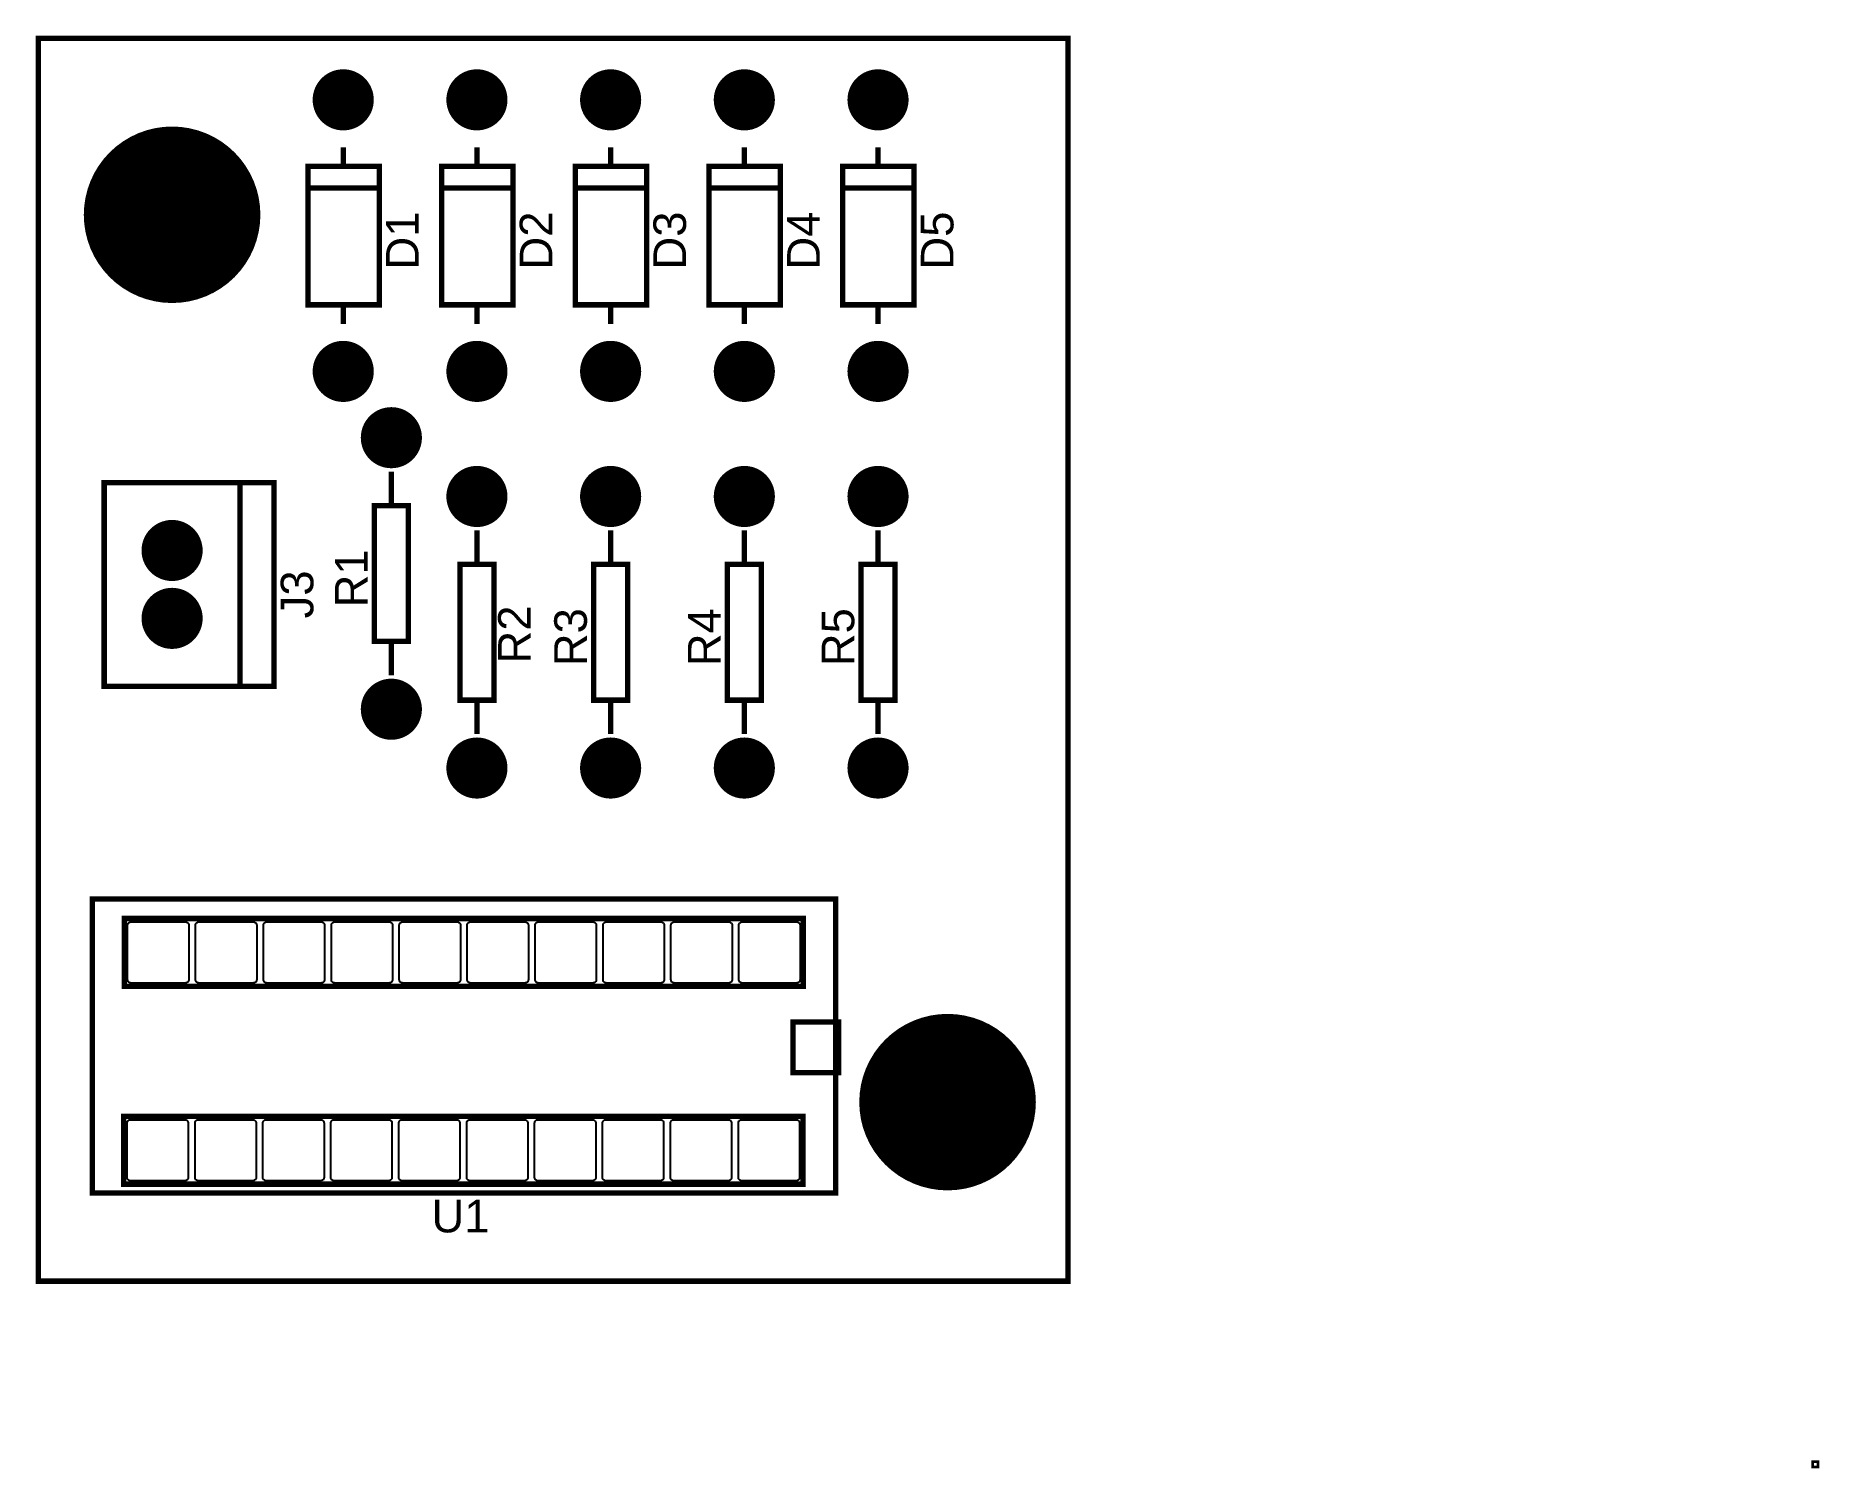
# Model space of a CAD drawing. Header units: inches. Extents: x -1.31 to 1.31, y -1.06 to 1.06.
import ezdxf

# ---------------------------------------------------------------- set-up
doc = ezdxf.new("R2010")
doc.units = ezdxf.units.IN
doc.layers.get('0').update_dxf_attribs({"linetype": 'CONTINUOUS'})

# ---------------------------------------------------------------- blocks, each defined once
blk = doc.blocks.new('EPAD')
at = {"const_width": 0.5}
blk.add_lwpolyline([(-0.25, 0, 1), (0.25, 0, 1)], format="xyb", close=True, dxfattribs=at)

msp = doc.modelspace()

# ---------------------------------------------------------------- linework, layer by layer
at = {"const_width": 0.008}
for points in [[(-1.309055, -0.779528), (0.206693, -0.779528), (0.206693, 1.051181), (-1.309055, 1.051181), (-1.309055, -0.779528)], [(-1.309055, -0.779528), (0.206693, -0.779528), (0.206693, 1.051181), (-1.309055, 1.051181), (-1.309055, -0.779528)], [(-0.860236, 0.89063), (-0.860236, 0.86263)], [(-0.860236, 0.89063), (-0.860236, 0.86263)], [(-0.663386, 0.89063), (-0.663386, 0.86263)], [(-0.663386, 0.89063), (-0.663386, 0.86263)], [(-0.466535, 0.89063), (-0.466535, 0.86263)], [(-0.466535, 0.89063), (-0.466535, 0.86263)], [(-0.269685, 0.89063), (-0.269685, 0.86263)], [(-0.269685, 0.89063), (-0.269685, 0.86263)], [(-0.072835, 0.89063), (-0.072835, 0.86263)], [(-0.072835, 0.89063), (-0.072835, 0.86263)], [(-0.912236, 0.65863), (-0.807236, 0.65863), (-0.807236, 0.86263), (-0.912236, 0.86263), (-0.912236, 0.65863)], [(-0.912236, 0.65863), (-0.807236, 0.65863), (-0.807236, 0.86263), (-0.912236, 0.86263), (-0.912236, 0.65863)], [(-0.715386, 0.65863), (-0.610386, 0.65863), (-0.610386, 0.86263), (-0.715386, 0.86263), (-0.715386, 0.65863)], [(-0.715386, 0.65863), (-0.610386, 0.65863), (-0.610386, 0.86263), (-0.715386, 0.86263), (-0.715386, 0.65863)], [(-0.518535, 0.65863), (-0.413535, 0.65863), (-0.413535, 0.86263), (-0.518535, 0.86263), (-0.518535, 0.65863)], [(-0.518535, 0.65863), (-0.413535, 0.65863), (-0.413535, 0.86263), (-0.518535, 0.86263), (-0.518535, 0.65863)], [(-0.321685, 0.65863), (-0.216685, 0.65863), (-0.216685, 0.86263), (-0.321685, 0.86263), (-0.321685, 0.65863)], [(-0.321685, 0.65863), (-0.216685, 0.65863), (-0.216685, 0.86263), (-0.321685, 0.86263), (-0.321685, 0.65863)], [(-0.124835, 0.65863), (-0.019835, 0.65863), (-0.019835, 0.86263), (-0.124835, 0.86263), (-0.124835, 0.65863)], [(-0.124835, 0.65863), (-0.019835, 0.65863), (-0.019835, 0.86263), (-0.124835, 0.86263), (-0.124835, 0.65863)], [(-0.808236, 0.83063), (-0.911236, 0.83063)], [(-0.808236, 0.83063), (-0.911236, 0.83063)], [(-0.611386, 0.83063), (-0.714386, 0.83063)], [(-0.611386, 0.83063), (-0.714386, 0.83063)], [(-0.414535, 0.83063), (-0.517535, 0.83063)], [(-0.414535, 0.83063), (-0.517535, 0.83063)], [(-0.217685, 0.83063), (-0.320685, 0.83063)], [(-0.217685, 0.83063), (-0.320685, 0.83063)], [(-0.020835, 0.83063), (-0.123835, 0.83063)], [(-0.020835, 0.83063), (-0.123835, 0.83063)], [(-0.860236, 0.65863), (-0.860236, 0.63063)], [(-0.860236, 0.65863), (-0.860236, 0.63063)], [(-0.663386, 0.65863), (-0.663386, 0.63063)], [(-0.663386, 0.65863), (-0.663386, 0.63063)], [(-0.466535, 0.65863), (-0.466535, 0.63063)], [(-0.466535, 0.65863), (-0.466535, 0.63063)], [(-0.269685, 0.65863), (-0.269685, 0.63063)], [(-0.269685, 0.65863), (-0.269685, 0.63063)], [(-0.072835, 0.65863), (-0.072835, 0.63063)], [(-0.072835, 0.65863), (-0.072835, 0.63063)], [(-1.212205, 0.09685), (-0.962205, 0.09685), (-0.962205, 0.39685), (-1.212205, 0.39685), (-1.212205, 0.09685)], [(-1.212205, 0.09685), (-0.962205, 0.09685), (-0.962205, 0.39685), (-1.212205, 0.39685), (-1.212205, 0.09685)], [(-1.012205, 0.39685), (-1.012205, 0.09685)], [(-1.012205, 0.39685), (-1.012205, 0.09685)], [(-0.78937, 0.362992), (-0.78937, 0.412992)], [(-0.78937, 0.362992), (-0.78937, 0.412992)], [(-0.81437, 0.162992), (-0.76437, 0.162992), (-0.76437, 0.362992), (-0.81437, 0.362992), (-0.81437, 0.162992)], [(-0.81437, 0.162992), (-0.76437, 0.162992), (-0.76437, 0.362992), (-0.81437, 0.362992), (-0.81437, 0.162992)], [(-0.663386, 0.276378), (-0.663386, 0.326378)], [(-0.663386, 0.276378), (-0.663386, 0.326378)], [(-0.466535, 0.276378), (-0.466535, 0.326378)], [(-0.466535, 0.276378), (-0.466535, 0.326378)], [(-0.269685, 0.276378), (-0.269685, 0.326378)], [(-0.269685, 0.276378), (-0.269685, 0.326378)], [(-0.072835, 0.276378), (-0.072835, 0.326378)], [(-0.072835, 0.276378), (-0.072835, 0.326378)], [(-0.688386, 0.076378), (-0.638386, 0.076378), (-0.638386, 0.276378), (-0.688386, 0.276378), (-0.688386, 0.076378)], [(-0.688386, 0.076378), (-0.638386, 0.076378), (-0.638386, 0.276378), (-0.688386, 0.276378), (-0.688386, 0.076378)], [(-0.491535, 0.076378), (-0.441535, 0.076378), (-0.441535, 0.276378), (-0.491535, 0.276378), (-0.491535, 0.076378)], [(-0.491535, 0.076378), (-0.441535, 0.076378), (-0.441535, 0.276378), (-0.491535, 0.276378), (-0.491535, 0.076378)], [(-0.294685, 0.076378), (-0.244685, 0.076378), (-0.244685, 0.276378), (-0.294685, 0.276378), (-0.294685, 0.076378)], [(-0.294685, 0.076378), (-0.244685, 0.076378), (-0.244685, 0.276378), (-0.294685, 0.276378), (-0.294685, 0.076378)], [(-0.097835, 0.076378), (-0.047835, 0.076378), (-0.047835, 0.276378), (-0.097835, 0.276378), (-0.097835, 0.076378)], [(-0.097835, 0.076378), (-0.047835, 0.076378), (-0.047835, 0.276378), (-0.097835, 0.276378), (-0.097835, 0.076378)], [(-0.78937, 0.112992), (-0.78937, 0.162992)], [(-0.78937, 0.112992), (-0.78937, 0.162992)], [(-0.663386, 0.026378), (-0.663386, 0.076378)], [(-0.663386, 0.026378), (-0.663386, 0.076378)], [(-0.466535, 0.026378), (-0.466535, 0.076378)], [(-0.466535, 0.026378), (-0.466535, 0.076378)], [(-0.269685, 0.026378), (-0.269685, 0.076378)], [(-0.269685, 0.026378), (-0.269685, 0.076378)], [(-0.072835, 0.026378), (-0.072835, 0.076378)], [(-0.072835, 0.026378), (-0.072835, 0.076378)], [(-1.229528, -0.649606), (-0.135039, -0.649606), (-0.135039, -0.216535), (-1.229528, -0.216535), (-1.229528, -0.649606)], [(-1.229528, -0.649606), (-0.135039, -0.649606), (-0.135039, -0.216535), (-1.229528, -0.216535), (-1.229528, -0.649606)], [(-1.182677, -0.345276), (-0.182677, -0.345276), (-0.182677, -0.245276), (-1.182677, -0.245276), (-1.182677, -0.345276)], [(-1.182677, -0.345276), (-0.182677, -0.345276), (-0.182677, -0.245276), (-1.182677, -0.245276), (-1.182677, -0.345276)], [(-0.198031, -0.472441), (-0.131102, -0.472441), (-0.131102, -0.397638), (-0.198031, -0.397638), (-0.198031, -0.472441)], [(-0.198031, -0.472441), (-0.131102, -0.472441), (-0.131102, -0.397638), (-0.198031, -0.397638), (-0.198031, -0.472441)], [(-1.183465, -0.636614), (-0.183465, -0.636614), (-0.183465, -0.536614), (-1.183465, -0.536614), (-1.183465, -0.636614)], [(-1.183465, -0.636614), (-0.183465, -0.636614), (-0.183465, -0.536614), (-1.183465, -0.536614), (-1.183465, -0.636614)], [(1.305118, -1.051181), (1.309055, -1.051181), (1.309055, -1.047244), (1.305118, -1.047244), (1.305118, -1.051181)], [(1.305118, -1.051181), (1.309055, -1.051181), (1.309055, -1.047244), (1.305118, -1.047244), (1.305118, -1.051181)]]:
    msp.add_lwpolyline(points, dxfattribs=at)
for points in [[(-1.092677, -0.340276), (-1.172677, -0.340276), (-1.1737, -0.340176), (-1.174645, -0.33989), (-1.175495, -0.339435), (-1.176232, -0.33883), (-1.176837, -0.338093), (-1.177291, -0.337243), (-1.177578, -0.336298), (-1.177677, -0.335276), (-1.177677, -0.255276), (-1.177578, -0.254253), (-1.177291, -0.253308), (-1.176837, -0.252458), (-1.176232, -0.251721), (-1.175495, -0.251116), (-1.174645, -0.250661), (-1.1737, -0.250375), (-1.172677, -0.250276), (-1.092677, -0.250276), (-1.091655, -0.250375), (-1.090709, -0.250661), (-1.089859, -0.251116), (-1.089122, -0.251721), (-1.088518, -0.252458), (-1.088063, -0.253308), (-1.087777, -0.254253), (-1.087677, -0.255276), (-1.087677, -0.335276), (-1.087777, -0.336298), (-1.088063, -0.337243), (-1.088518, -0.338093), (-1.089122, -0.33883), (-1.089859, -0.339435), (-1.090709, -0.33989), (-1.091655, -0.340176), (-1.092677, -0.340276)], [(-0.992677, -0.340276), (-1.072677, -0.340276), (-1.0737, -0.340176), (-1.074645, -0.33989), (-1.075495, -0.339435), (-1.076232, -0.33883), (-1.076837, -0.338093), (-1.077291, -0.337243), (-1.077578, -0.336298), (-1.077677, -0.335276), (-1.077677, -0.255276), (-1.077578, -0.254253), (-1.077291, -0.253308), (-1.076837, -0.252458), (-1.076232, -0.251721), (-1.075495, -0.251116), (-1.074645, -0.250661), (-1.0737, -0.250375), (-1.072677, -0.250276), (-0.992677, -0.250276), (-0.991655, -0.250375), (-0.990709, -0.250661), (-0.989859, -0.251116), (-0.989122, -0.251721), (-0.988518, -0.252458), (-0.988063, -0.253308), (-0.987777, -0.254253), (-0.987677, -0.255276), (-0.987677, -0.335276), (-0.987777, -0.336298), (-0.988063, -0.337243), (-0.988518, -0.338093), (-0.989122, -0.33883), (-0.989859, -0.339435), (-0.990709, -0.33989), (-0.991655, -0.340176), (-0.992677, -0.340276)], [(-0.892677, -0.340276), (-0.972677, -0.340276), (-0.9737, -0.340176), (-0.974645, -0.33989), (-0.975495, -0.339435), (-0.976232, -0.33883), (-0.976837, -0.338093), (-0.977291, -0.337243), (-0.977578, -0.336298), (-0.977677, -0.335276), (-0.977677, -0.255276), (-0.977578, -0.254253), (-0.977291, -0.253308), (-0.976837, -0.252458), (-0.976232, -0.251721), (-0.975495, -0.251116), (-0.974645, -0.250661), (-0.9737, -0.250375), (-0.972677, -0.250276), (-0.892677, -0.250276), (-0.891655, -0.250375), (-0.890709, -0.250661), (-0.889859, -0.251116), (-0.889122, -0.251721), (-0.888518, -0.252458), (-0.888063, -0.253308), (-0.887777, -0.254253), (-0.887677, -0.255276), (-0.887677, -0.335276), (-0.887777, -0.336298), (-0.888063, -0.337243), (-0.888518, -0.338093), (-0.889122, -0.33883), (-0.889859, -0.339435), (-0.890709, -0.33989), (-0.891655, -0.340176), (-0.892677, -0.340276)], [(-0.792677, -0.340276), (-0.872677, -0.340276), (-0.8737, -0.340176), (-0.874645, -0.33989), (-0.875495, -0.339435), (-0.876232, -0.33883), (-0.876837, -0.338093), (-0.877291, -0.337243), (-0.877578, -0.336298), (-0.877677, -0.335276), (-0.877677, -0.255276), (-0.877578, -0.254253), (-0.877291, -0.253308), (-0.876837, -0.252458), (-0.876232, -0.251721), (-0.875495, -0.251116), (-0.874645, -0.250661), (-0.8737, -0.250375), (-0.872677, -0.250276), (-0.792677, -0.250276), (-0.791655, -0.250375), (-0.790709, -0.250661), (-0.789859, -0.251116), (-0.789122, -0.251721), (-0.788518, -0.252458), (-0.788063, -0.253308), (-0.787777, -0.254253), (-0.787677, -0.255276), (-0.787677, -0.335276), (-0.787777, -0.336298), (-0.788063, -0.337243), (-0.788518, -0.338093), (-0.789122, -0.33883), (-0.789859, -0.339435), (-0.790709, -0.33989), (-0.791655, -0.340176), (-0.792677, -0.340276)], [(-0.692677, -0.340276), (-0.772677, -0.340276), (-0.7737, -0.340176), (-0.774645, -0.33989), (-0.775495, -0.339435), (-0.776232, -0.33883), (-0.776837, -0.338093), (-0.777291, -0.337243), (-0.777578, -0.336298), (-0.777677, -0.335276), (-0.777677, -0.255276), (-0.777578, -0.254253), (-0.777291, -0.253308), (-0.776837, -0.252458), (-0.776232, -0.251721), (-0.775495, -0.251116), (-0.774645, -0.250661), (-0.7737, -0.250375), (-0.772677, -0.250276), (-0.692677, -0.250276), (-0.691655, -0.250375), (-0.690709, -0.250661), (-0.689859, -0.251116), (-0.689122, -0.251721), (-0.688518, -0.252458), (-0.688063, -0.253308), (-0.687777, -0.254253), (-0.687677, -0.255276), (-0.687677, -0.335276), (-0.687777, -0.336298), (-0.688063, -0.337243), (-0.688518, -0.338093), (-0.689122, -0.33883), (-0.689859, -0.339435), (-0.690709, -0.33989), (-0.691655, -0.340176), (-0.692677, -0.340276)], [(-0.592677, -0.340276), (-0.672677, -0.340276), (-0.6737, -0.340176), (-0.674645, -0.33989), (-0.675495, -0.339435), (-0.676232, -0.33883), (-0.676837, -0.338093), (-0.677291, -0.337243), (-0.677578, -0.336298), (-0.677677, -0.335276), (-0.677677, -0.255276), (-0.677578, -0.254253), (-0.677291, -0.253308), (-0.676837, -0.252458), (-0.676232, -0.251721), (-0.675495, -0.251116), (-0.674645, -0.250661), (-0.6737, -0.250375), (-0.672677, -0.250276), (-0.592677, -0.250276), (-0.591655, -0.250375), (-0.590709, -0.250661), (-0.589859, -0.251116), (-0.589122, -0.251721), (-0.588518, -0.252458), (-0.588063, -0.253308), (-0.587777, -0.254253), (-0.587677, -0.255276), (-0.587677, -0.335276), (-0.587777, -0.336298), (-0.588063, -0.337243), (-0.588518, -0.338093), (-0.589122, -0.33883), (-0.589859, -0.339435), (-0.590709, -0.33989), (-0.591655, -0.340176), (-0.592677, -0.340276)], [(-0.492677, -0.340276), (-0.572677, -0.340276), (-0.5737, -0.340176), (-0.574645, -0.33989), (-0.575495, -0.339435), (-0.576232, -0.33883), (-0.576837, -0.338093), (-0.577291, -0.337243), (-0.577578, -0.336298), (-0.577677, -0.335276), (-0.577677, -0.255276), (-0.577578, -0.254253), (-0.577291, -0.253308), (-0.576837, -0.252458), (-0.576232, -0.251721), (-0.575495, -0.251116), (-0.574645, -0.250661), (-0.5737, -0.250375), (-0.572677, -0.250276), (-0.492677, -0.250276), (-0.491655, -0.250375), (-0.490709, -0.250661), (-0.489859, -0.251116), (-0.489122, -0.251721), (-0.488518, -0.252458), (-0.488063, -0.253308), (-0.487777, -0.254253), (-0.487677, -0.255276), (-0.487677, -0.335276), (-0.487777, -0.336298), (-0.488063, -0.337243), (-0.488518, -0.338093), (-0.489122, -0.33883), (-0.489859, -0.339435), (-0.490709, -0.33989), (-0.491655, -0.340176), (-0.492677, -0.340276)], [(-0.392677, -0.340276), (-0.472677, -0.340276), (-0.4737, -0.340176), (-0.474645, -0.33989), (-0.475495, -0.339435), (-0.476232, -0.33883), (-0.476837, -0.338093), (-0.477291, -0.337243), (-0.477578, -0.336298), (-0.477677, -0.335276), (-0.477677, -0.255276), (-0.477578, -0.254253), (-0.477291, -0.253308), (-0.476837, -0.252458), (-0.476232, -0.251721), (-0.475495, -0.251116), (-0.474645, -0.250661), (-0.4737, -0.250375), (-0.472677, -0.250276), (-0.392677, -0.250276), (-0.391655, -0.250375), (-0.390709, -0.250661), (-0.389859, -0.251116), (-0.389122, -0.251721), (-0.388518, -0.252458), (-0.388063, -0.253308), (-0.387777, -0.254253), (-0.387677, -0.255276), (-0.387677, -0.335276), (-0.387777, -0.336298), (-0.388063, -0.337243), (-0.388518, -0.338093), (-0.389122, -0.33883), (-0.389859, -0.339435), (-0.390709, -0.33989), (-0.391655, -0.340176), (-0.392677, -0.340276)], [(-0.292677, -0.340276), (-0.372677, -0.340276), (-0.3737, -0.340176), (-0.374645, -0.33989), (-0.375495, -0.339435), (-0.376232, -0.33883), (-0.376837, -0.338093), (-0.377291, -0.337243), (-0.377578, -0.336298), (-0.377677, -0.335276), (-0.377677, -0.255276), (-0.377578, -0.254253), (-0.377291, -0.253308), (-0.376837, -0.252458), (-0.376232, -0.251721), (-0.375495, -0.251116), (-0.374645, -0.250661), (-0.3737, -0.250375), (-0.372677, -0.250276), (-0.292677, -0.250276), (-0.291655, -0.250375), (-0.290709, -0.250661), (-0.289859, -0.251116), (-0.289122, -0.251721), (-0.288518, -0.252458), (-0.288063, -0.253308), (-0.287777, -0.254253), (-0.287677, -0.255276), (-0.287677, -0.335276), (-0.287777, -0.336298), (-0.288063, -0.337243), (-0.288518, -0.338093), (-0.289122, -0.33883), (-0.289859, -0.339435), (-0.290709, -0.33989), (-0.291655, -0.340176), (-0.292677, -0.340276)], [(-0.192677, -0.340276), (-0.272677, -0.340276), (-0.2737, -0.340176), (-0.274645, -0.33989), (-0.275495, -0.339435), (-0.276232, -0.33883), (-0.276837, -0.338093), (-0.277291, -0.337243), (-0.277578, -0.336298), (-0.277677, -0.335276), (-0.277677, -0.255276), (-0.277578, -0.254253), (-0.277291, -0.253308), (-0.276837, -0.252458), (-0.276232, -0.251721), (-0.275495, -0.251116), (-0.274645, -0.250661), (-0.2737, -0.250375), (-0.272677, -0.250276), (-0.192677, -0.250276), (-0.191655, -0.250375), (-0.190709, -0.250661), (-0.189859, -0.251116), (-0.189122, -0.251721), (-0.188518, -0.252458), (-0.188063, -0.253308), (-0.187777, -0.254253), (-0.187677, -0.255276), (-0.187677, -0.335276), (-0.187777, -0.336298), (-0.188063, -0.337243), (-0.188518, -0.338093), (-0.189122, -0.33883), (-0.189859, -0.339435), (-0.190709, -0.33989), (-0.191655, -0.340176), (-0.192677, -0.340276)], [(-1.093465, -0.631614), (-1.173465, -0.631614), (-1.174487, -0.631515), (-1.175432, -0.631228), (-1.176283, -0.630774), (-1.177019, -0.630169), (-1.177624, -0.629432), (-1.178079, -0.628582), (-1.178365, -0.627637), (-1.178465, -0.626614), (-1.178465, -0.546614), (-1.178365, -0.545592), (-1.178079, -0.544646), (-1.177624, -0.543796), (-1.177019, -0.543059), (-1.176283, -0.542455), (-1.175432, -0.542), (-1.174487, -0.541714), (-1.173465, -0.541614), (-1.093465, -0.541614), (-1.092442, -0.541714), (-1.091497, -0.542), (-1.090647, -0.542455), (-1.08991, -0.543059), (-1.089305, -0.543796), (-1.08885, -0.544646), (-1.088564, -0.545592), (-1.088465, -0.546614), (-1.088465, -0.626614), (-1.088564, -0.627637), (-1.08885, -0.628582), (-1.089305, -0.629432), (-1.08991, -0.630169), (-1.090647, -0.630774), (-1.091497, -0.631228), (-1.092442, -0.631515), (-1.093465, -0.631614)], [(-0.993465, -0.631614), (-1.073465, -0.631614), (-1.074487, -0.631515), (-1.075432, -0.631228), (-1.076283, -0.630774), (-1.077019, -0.630169), (-1.077624, -0.629432), (-1.078079, -0.628582), (-1.078365, -0.627637), (-1.078465, -0.626614), (-1.078465, -0.546614), (-1.078365, -0.545592), (-1.078079, -0.544646), (-1.077624, -0.543796), (-1.077019, -0.543059), (-1.076283, -0.542455), (-1.075432, -0.542), (-1.074487, -0.541714), (-1.073465, -0.541614), (-0.993465, -0.541614), (-0.992442, -0.541714), (-0.991497, -0.542), (-0.990646, -0.542455), (-0.98991, -0.543059), (-0.989305, -0.543796), (-0.98885, -0.544646), (-0.988564, -0.545592), (-0.988465, -0.546614), (-0.988465, -0.626614), (-0.988564, -0.627637), (-0.98885, -0.628582), (-0.989305, -0.629432), (-0.98991, -0.630169), (-0.990646, -0.630774), (-0.991497, -0.631228), (-0.992442, -0.631515), (-0.993465, -0.631614)], [(-0.893465, -0.631614), (-0.973465, -0.631614), (-0.974487, -0.631515), (-0.975432, -0.631228), (-0.976283, -0.630774), (-0.977019, -0.630169), (-0.977624, -0.629432), (-0.978079, -0.628582), (-0.978365, -0.627637), (-0.978465, -0.626614), (-0.978465, -0.546614), (-0.978365, -0.545592), (-0.978079, -0.544646), (-0.977624, -0.543796), (-0.977019, -0.543059), (-0.976283, -0.542455), (-0.975432, -0.542), (-0.974487, -0.541714), (-0.973465, -0.541614), (-0.893465, -0.541614), (-0.892442, -0.541714), (-0.891497, -0.542), (-0.890646, -0.542455), (-0.88991, -0.543059), (-0.889305, -0.543796), (-0.88885, -0.544646), (-0.888564, -0.545592), (-0.888465, -0.546614), (-0.888465, -0.626614), (-0.888564, -0.627637), (-0.88885, -0.628582), (-0.889305, -0.629432), (-0.88991, -0.630169), (-0.890646, -0.630774), (-0.891497, -0.631228), (-0.892442, -0.631515), (-0.893465, -0.631614)], [(-0.793465, -0.631614), (-0.873465, -0.631614), (-0.874487, -0.631515), (-0.875432, -0.631228), (-0.876283, -0.630774), (-0.877019, -0.630169), (-0.877624, -0.629432), (-0.878079, -0.628582), (-0.878365, -0.627637), (-0.878465, -0.626614), (-0.878465, -0.546614), (-0.878365, -0.545592), (-0.878079, -0.544646), (-0.877624, -0.543796), (-0.877019, -0.543059), (-0.876283, -0.542455), (-0.875432, -0.542), (-0.874487, -0.541714), (-0.873465, -0.541614), (-0.793465, -0.541614), (-0.792442, -0.541714), (-0.791497, -0.542), (-0.790646, -0.542455), (-0.78991, -0.543059), (-0.789305, -0.543796), (-0.78885, -0.544646), (-0.788564, -0.545592), (-0.788465, -0.546614), (-0.788465, -0.626614), (-0.788564, -0.627637), (-0.78885, -0.628582), (-0.789305, -0.629432), (-0.78991, -0.630169), (-0.790646, -0.630774), (-0.791497, -0.631228), (-0.792442, -0.631515), (-0.793465, -0.631614)], [(-0.693465, -0.631614), (-0.773465, -0.631614), (-0.774487, -0.631515), (-0.775432, -0.631228), (-0.776283, -0.630774), (-0.777019, -0.630169), (-0.777624, -0.629432), (-0.778079, -0.628582), (-0.778365, -0.627637), (-0.778465, -0.626614), (-0.778465, -0.546614), (-0.778365, -0.545592), (-0.778079, -0.544646), (-0.777624, -0.543796), (-0.777019, -0.543059), (-0.776283, -0.542455), (-0.775432, -0.542), (-0.774487, -0.541714), (-0.773465, -0.541614), (-0.693465, -0.541614), (-0.692442, -0.541714), (-0.691497, -0.542), (-0.690646, -0.542455), (-0.68991, -0.543059), (-0.689305, -0.543796), (-0.68885, -0.544646), (-0.688564, -0.545592), (-0.688465, -0.546614), (-0.688465, -0.626614), (-0.688564, -0.627637), (-0.68885, -0.628582), (-0.689305, -0.629432), (-0.68991, -0.630169), (-0.690646, -0.630774), (-0.691497, -0.631228), (-0.692442, -0.631515), (-0.693465, -0.631614)], [(-0.593465, -0.631614), (-0.673465, -0.631614), (-0.674487, -0.631515), (-0.675432, -0.631228), (-0.676283, -0.630774), (-0.677019, -0.630169), (-0.677624, -0.629432), (-0.678079, -0.628582), (-0.678365, -0.627637), (-0.678465, -0.626614), (-0.678465, -0.546614), (-0.678365, -0.545592), (-0.678079, -0.544646), (-0.677624, -0.543796), (-0.677019, -0.543059), (-0.676283, -0.542455), (-0.675432, -0.542), (-0.674487, -0.541714), (-0.673465, -0.541614), (-0.593465, -0.541614), (-0.592442, -0.541714), (-0.591497, -0.542), (-0.590646, -0.542455), (-0.58991, -0.543059), (-0.589305, -0.543796), (-0.58885, -0.544646), (-0.588564, -0.545592), (-0.588465, -0.546614), (-0.588465, -0.626614), (-0.588564, -0.627637), (-0.58885, -0.628582), (-0.589305, -0.629432), (-0.58991, -0.630169), (-0.590646, -0.630774), (-0.591497, -0.631228), (-0.592442, -0.631515), (-0.593465, -0.631614)], [(-0.493465, -0.631614), (-0.573465, -0.631614), (-0.574487, -0.631515), (-0.575432, -0.631228), (-0.576283, -0.630774), (-0.577019, -0.630169), (-0.577624, -0.629432), (-0.578079, -0.628582), (-0.578365, -0.627637), (-0.578465, -0.626614), (-0.578465, -0.546614), (-0.578365, -0.545592), (-0.578079, -0.544646), (-0.577624, -0.543796), (-0.577019, -0.543059), (-0.576283, -0.542455), (-0.575432, -0.542), (-0.574487, -0.541714), (-0.573465, -0.541614), (-0.493465, -0.541614), (-0.492442, -0.541714), (-0.491497, -0.542), (-0.490646, -0.542455), (-0.48991, -0.543059), (-0.489305, -0.543796), (-0.48885, -0.544646), (-0.488564, -0.545592), (-0.488465, -0.546614), (-0.488465, -0.626614), (-0.488564, -0.627637), (-0.48885, -0.628582), (-0.489305, -0.629432), (-0.48991, -0.630169), (-0.490646, -0.630774), (-0.491497, -0.631228), (-0.492442, -0.631515), (-0.493465, -0.631614)], [(-0.393465, -0.631614), (-0.473465, -0.631614), (-0.474487, -0.631515), (-0.475432, -0.631228), (-0.476283, -0.630774), (-0.477019, -0.630169), (-0.477624, -0.629432), (-0.478079, -0.628582), (-0.478365, -0.627637), (-0.478465, -0.626614), (-0.478465, -0.546614), (-0.478365, -0.545592), (-0.478079, -0.544646), (-0.477624, -0.543796), (-0.477019, -0.543059), (-0.476283, -0.542455), (-0.475432, -0.542), (-0.474487, -0.541714), (-0.473465, -0.541614), (-0.393465, -0.541614), (-0.392442, -0.541714), (-0.391497, -0.542), (-0.390646, -0.542455), (-0.38991, -0.543059), (-0.389305, -0.543796), (-0.38885, -0.544646), (-0.388564, -0.545592), (-0.388465, -0.546614), (-0.388465, -0.626614), (-0.388564, -0.627637), (-0.38885, -0.628582), (-0.389305, -0.629432), (-0.38991, -0.630169), (-0.390646, -0.630774), (-0.391497, -0.631228), (-0.392442, -0.631515), (-0.393465, -0.631614)], [(-0.293465, -0.631614), (-0.373465, -0.631614), (-0.374487, -0.631515), (-0.375432, -0.631228), (-0.376283, -0.630774), (-0.377019, -0.630169), (-0.377624, -0.629432), (-0.378079, -0.628582), (-0.378365, -0.627637), (-0.378465, -0.626614), (-0.378465, -0.546614), (-0.378365, -0.545592), (-0.378079, -0.544646), (-0.377624, -0.543796), (-0.377019, -0.543059), (-0.376283, -0.542455), (-0.375432, -0.542), (-0.374487, -0.541714), (-0.373465, -0.541614), (-0.293465, -0.541614), (-0.292442, -0.541714), (-0.291497, -0.542), (-0.290646, -0.542455), (-0.28991, -0.543059), (-0.289305, -0.543796), (-0.28885, -0.544646), (-0.288564, -0.545592), (-0.288465, -0.546614), (-0.288465, -0.626614), (-0.288564, -0.627637), (-0.28885, -0.628582), (-0.289305, -0.629432), (-0.28991, -0.630169), (-0.290646, -0.630774), (-0.291497, -0.631228), (-0.292442, -0.631515), (-0.293465, -0.631614)], [(-0.193465, -0.631614), (-0.273465, -0.631614), (-0.274487, -0.631515), (-0.275432, -0.631228), (-0.276283, -0.630774), (-0.277019, -0.630169), (-0.277624, -0.629432), (-0.278079, -0.628582), (-0.278365, -0.627637), (-0.278465, -0.626614), (-0.278465, -0.546614), (-0.278365, -0.545592), (-0.278079, -0.544646), (-0.277624, -0.543796), (-0.277019, -0.543059), (-0.276283, -0.542455), (-0.275432, -0.542), (-0.274487, -0.541714), (-0.273465, -0.541614), (-0.193465, -0.541614), (-0.192442, -0.541714), (-0.191497, -0.542), (-0.190646, -0.542455), (-0.18991, -0.543059), (-0.189305, -0.543796), (-0.18885, -0.544646), (-0.188564, -0.545592), (-0.188465, -0.546614), (-0.188465, -0.626614), (-0.188564, -0.627637), (-0.18885, -0.628582), (-0.189305, -0.629432), (-0.18991, -0.630169), (-0.190646, -0.630774), (-0.191497, -0.631228), (-0.192442, -0.631515), (-0.193465, -0.631614)]]:
    msp.add_lwpolyline(points, close=True)

# ---------------------------------------------------------------- block references
for p, xscale, yscale in [((-0.860236, 0.96063), 0.09, 0.09), ((-0.663386, 0.96063), 0.09, 0.09), ((-0.466535, 0.96063), 0.09, 0.09), ((-0.269685, 0.96063), 0.09, 0.09), ((-0.072835, 0.96063), 0.09, 0.09), ((-1.112205, 0.791339), 0.26, 0.26), ((-0.860236, 0.56063), 0.09, 0.09), ((-0.663386, 0.56063), 0.09, 0.09), ((-0.466535, 0.56063), 0.09, 0.09), ((-0.269685, 0.56063), 0.09, 0.09), ((-0.072835, 0.56063), 0.09, 0.09), ((-0.78937, 0.462992), 0.09, 0.09), ((-0.663386, 0.376378), 0.09, 0.09), ((-0.466535, 0.376378), 0.09, 0.09), ((-0.269685, 0.376378), 0.09, 0.09), ((-0.072835, 0.376378), 0.09, 0.09), ((-1.112205, 0.29685), 0.09, 0.09), ((-1.112205, 0.19685), 0.09, 0.09), ((-0.78937, 0.062992), 0.09, 0.09), ((-0.663386, -0.023622), 0.09, 0.09), ((-0.466535, -0.023622), 0.09, 0.09), ((-0.269685, -0.023622), 0.09, 0.09), ((-0.072835, -0.023622), 0.09, 0.09), ((0.029528, -0.515748), 0.26, 0.26)]:
    msp.add_blockref('EPAD', p, dxfattribs=dict(xscale=xscale, yscale=yscale))

# ---------------------------------------------------------------- texts
at = {"width": 1.041667}
for s, p in [('D1', (-0.749236, 0.71063)), ('D1', (-0.749236, 0.71063)), ('D2', (-0.552386, 0.71063)), ('D2', (-0.552386, 0.71063)), ('D3', (-0.355535, 0.71063)), ('D3', (-0.355535, 0.71063)), ('D4', (-0.158685, 0.71063)), ('D4', (-0.158685, 0.71063)), ('D5', (0.038165, 0.71063)), ('D5', (0.038165, 0.71063)), ('R1', (-0.82437, 0.212992)), ('R1', (-0.82437, 0.212992)), ('J3', (-0.904205, 0.19685)), ('J3', (-0.904205, 0.19685)), ('R2', (-0.584213, 0.130315)), ('R2', (-0.584213, 0.130315)), ('R3', (-0.501535, 0.126378)), ('R3', (-0.501535, 0.126378)), ('R4', (-0.304685, 0.126378)), ('R4', (-0.304685, 0.126378)), ('R5', (-0.107835, 0.126378)), ('R5', (-0.107835, 0.126378))]:
    msp.add_text(s, height=0.048, rotation=90, dxfattribs=at).set_placement(p)
msp.add_text('U1', height=0.048, dxfattribs=at).set_placement((-0.730315, -0.707606))
msp.add_text('U1', height=0.048, dxfattribs=at).set_placement((-0.730315, -0.707606))

doc.saveas('drawing.dxf')
